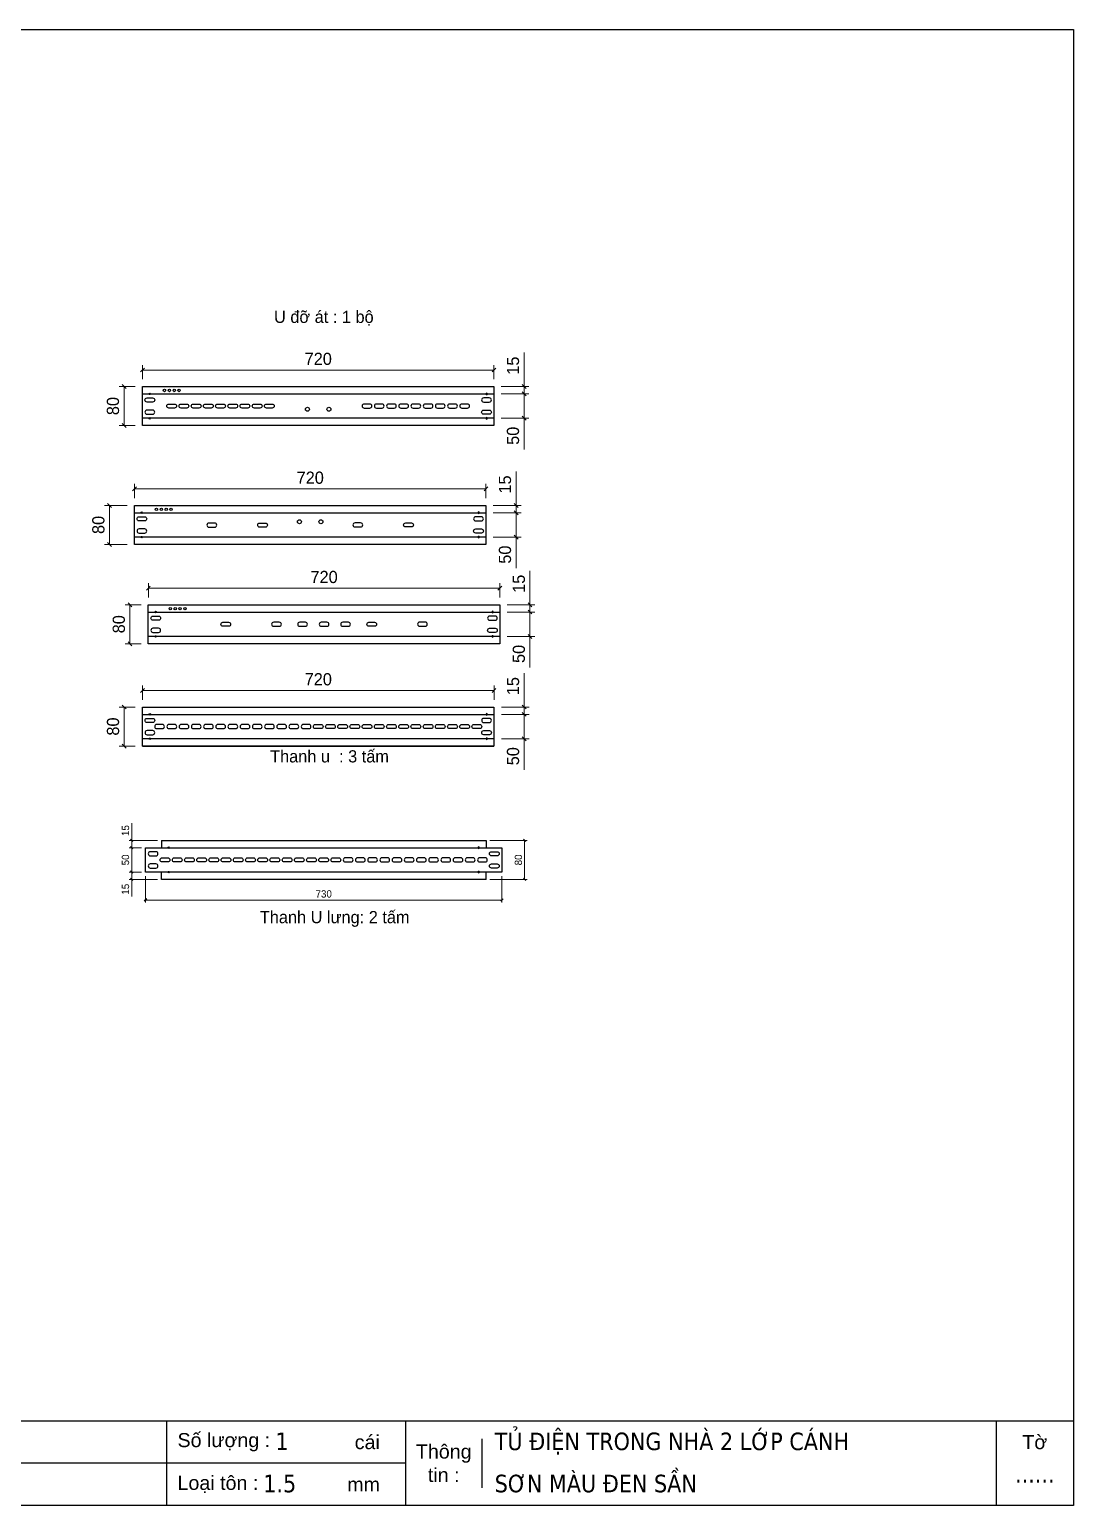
# Model space of a CAD drawing. Header units: millimetres. Extents: x 0 to 4277, y 0 to 3024.
# Drawn here: x 2138 to 4277, y 0 to 3024 of the extents above; entities that cross this region are included whole.
import ezdxf
from ezdxf.enums import TextEntityAlignment as Align

# ---------------------------------------------------------------- set-up
doc = ezdxf.new("R2010")
doc.units = ezdxf.units.MM
doc.layers.add('CNC', color=7, linetype='Continuous')
doc.layers.add('DIM', color=253, linetype='Continuous')
doc.styles.add('Arial', font='arial.ttf')
doc.styles.add('Tahoma (Input Text)', font='tahoma.ttf')
doc.dimstyles.new('Dim-15', dxfattribs={"dimtxt": 15, "dimasz": 5, "dimexe": 5, "dimexo": 8, "dimgap": 5, "dimtad": 1, "dimdec": 0, "dimtxsty": 'Standard', "dimblk": 'OBLIQUE', "dimcen": 10, "dimclrd": 5, "dimclre": 5, "dimclrt": 3, "dimazin": 3, "dimtfac": 1, "dimtdec": 0, "dimtmove": 0, "dimatfit": 3, "dimldrblk": 'OBLIQUE', "dimlwd": 9, "dimlwe": 9})
doc.dimstyles.new('Dim-25', dxfattribs={"dimtxt": 25, "dimasz": 8, "dimexe": 10, "dimexo": 15, "dimgap": 10, "dimtad": 1, "dimdec": 0, "dimtxsty": 'Standard', "dimblk": 'OBLIQUE', "dimcen": 10, "dimclrd": 5, "dimclre": 5, "dimclrt": 3, "dimazin": 3, "dimtfac": 1, "dimtdec": 0, "dimtmove": 0, "dimatfit": 3, "dimldrblk": 'OBLIQUE', "dimlwd": 9, "dimlwe": 9})

# ---------------------------------------------------------------- blocks, each defined once
blk = doc.blocks.new('khungtenAsean2')
at = {"color": 7}
for p, q in [((2970, -1980), (0, -1980)), ((1680, -1980), (1680, -2100)), ((2020, -1980), (2020, -2100)), ((2860, -1980), (2860, -2100)), ((2128.3, -2005), (2128.3, -2075)), ((2020, -2040), (0, -2040))]:
    blk.add_line(p, q, dxfattribs=at)
blk.add_lwpolyline([(0, 0), (2970, 0), (2970, -2100), (0, -2100)], close=True, dxfattribs=at)
at = {"color": 2, "char_height": 20, "style": 'Arial'}
for s, insert, width, attachment_point in [('  Số lượng :', (1680, -2010), 917.634, 4), ('cái', (1947.6, -2010), 917.634, 4), ('Thông\\Ptin :', (2074.2, -2040), 108.311, 5), ('Tờ', (2915, -2010), 110, 5), ('  Loại tôn :', (1680, -2070), 917.634, 4), ('mm', (1936.9, -2070), 917.634, 4)]:
    blk.add_mtext(s, dxfattribs=dict(at, insert=insert, width=width, attachment_point=attachment_point))
at = {"color": 1, "style": 'Tahoma (Input Text)', "flags": 8}
for tag, p in [('#03', (506.6, -2019.3)), ('#01', (137.1, -2021.3)), ('#05', (1106.6, -2021.3)), ('#07', (1834.7, -2021.3)), ('#09', (2146.7, -2021.3)), ('#02', (98.5, -2081.3)), ('#04', (486.1, -2081.3)), ('#06', (1065.3, -2081.3)), ('#08', (1817.4, -2081.3)), ('#10', (2146.7, -2081.3))]:
    blk.add_attdef(tag, p, '', height=25, dxfattribs=at)
blk.add_attdef('#11', text='', height=25, dxfattribs=at).set_placement((2915, -2067.3), align=Align.CENTER)
blk = doc.blocks.new('ovan8.5x20')
at = {"layer": 'CNC', "color": 2, "lineweight": -3}
for p, q in [((5.7, 4.2), (-5.8, 4.2)), ((-5.8, -4.2), (5.7, -4.2))]:
    blk.add_line(p, q, dxfattribs=at)
for centre, start, end in [((-5.8, 0), 90, 270), ((5.7, 0), 270, 90)]:
    blk.add_arc(centre, 4.25, start, end, dxfattribs=at)
blk = doc.blocks.new('f3daunguoc')
at = {"layer": 'CNC', "color": 2, "lineweight": -3}
blk.add_circle((0, 0), 1.5, dxfattribs=at)
blk = doc.blocks.new('*D13')
at = {"color": 0, "linetype": 'ByBlock', "lineweight": -2}
for p, q in [((2336.2, 2288.5), (2328.2, 2296.5)), ((2328.2, 2216.5), (2336.2, 2208.5))]:
    blk.add_line(p, q, dxfattribs=at)
at = {"layer": 'Defpoints', "color": 0, "transparency": 16777216}
for p in [(2369.8, 2292.5), (2332.2, 2212.5), (2369.8, 2212.5)]:
    blk.add_point(p, dxfattribs=at)
at = {"layer": 'DIM', "color": 5, "lineweight": 9, "transparency": 16777216}
for p, q in [((2354.8, 2292.5), (2322.2, 2292.5)), ((2332.2, 2292.5), (2332.2, 2212.5)), ((2354.8, 2212.5), (2322.2, 2212.5))]:
    blk.add_line(p, q, dxfattribs=at)
at = {"layer": 'DIM', "color": 3, "transparency": 16777216, "insert": (2309.4, 2252.5), "char_height": 25, "attachment_point": 5, "rotation": 90}
blk.add_mtext('80', dxfattribs=at)
blk = doc.blocks.new('_Oblique')
at = {"color": 0, "linetype": 'ByBlock', "lineweight": -2}
blk.add_line((-0.5, -0.5), (0.5, 0.5), dxfattribs=at)
blk = doc.blocks.new('*D14')
at = {"color": 0, "linetype": 'ByBlock', "lineweight": -2}
for p, q in [((2373.8, 2330.4), (2365.8, 2322.4)), ((3085.8, 2322.4), (3093.8, 2330.4))]:
    blk.add_line(p, q, dxfattribs=at)
at = {"layer": 'Defpoints', "color": 0, "transparency": 16777216}
for p in [(3089.8, 2326.4), (2369.8, 2292.5), (3089.8, 2292.5)]:
    blk.add_point(p, dxfattribs=at)
at = {"layer": 'DIM', "color": 5, "lineweight": 9, "transparency": 16777216}
for p, q in [((2369.8, 2307.5), (2369.8, 2336.4)), ((3089.8, 2307.5), (3089.8, 2336.4)), ((2369.8, 2326.4), (3089.8, 2326.4))]:
    blk.add_line(p, q, dxfattribs=at)
at = {"layer": 'DIM', "color": 3, "transparency": 16777216, "insert": (2729.8, 2349.1), "char_height": 25, "attachment_point": 5}
blk.add_mtext('720', dxfattribs=at)
blk = doc.blocks.new('*D15')
at = {"color": 0, "linetype": 'ByBlock', "lineweight": -2}
for p, q in [((3147.5, 2296.5), (3155.5, 2288.5)), ((3155.5, 2273.5), (3147.5, 2281.5))]:
    blk.add_line(p, q, dxfattribs=at)
at = {"layer": 'Defpoints', "color": 0, "transparency": 16777216}
for p in [(3089.8, 2292.5), (3089.8, 2277.5), (3151.5, 2292.5)]:
    blk.add_point(p, dxfattribs=at)
at = {"layer": 'DIM', "color": 5, "lineweight": 9, "transparency": 16777216}
for p, q in [((3151.5, 2292.5), (3151.5, 2362.1)), ((3104.8, 2292.5), (3161.5, 2292.5)), ((3104.8, 2277.5), (3161.5, 2277.5)), ((3151.5, 2277.5), (3151.5, 2292.5)), ((3151.5, 2277.5), (3151.5, 2269.5))]:
    blk.add_line(p, q, dxfattribs=at)
at = {"layer": 'DIM', "color": 3, "transparency": 16777216, "insert": (3128.8, 2335.3), "char_height": 25, "attachment_point": 5, "rotation": 90}
blk.add_mtext('15', dxfattribs=at)
blk = doc.blocks.new('*D16')
at = {"color": 0, "linetype": 'ByBlock', "lineweight": -2}
for p, q in [((3155.5, 2273.5), (3147.5, 2281.5)), ((3147.5, 2231.5), (3155.5, 2223.5))]:
    blk.add_line(p, q, dxfattribs=at)
at = {"layer": 'Defpoints', "color": 0, "transparency": 16777216}
for p in [(3089.8, 2277.5), (3089.8, 2227.5), (3151.5, 2227.5)]:
    blk.add_point(p, dxfattribs=at)
at = {"layer": 'DIM', "color": 5, "lineweight": 9, "transparency": 16777216}
for p, q in [((3104.8, 2277.5), (3161.5, 2277.5)), ((3151.5, 2277.5), (3151.5, 2227.5)), ((3104.8, 2227.5), (3161.5, 2227.5)), ((3151.5, 2227.5), (3151.5, 2163.7))]:
    blk.add_line(p, q, dxfattribs=at)
at = {"layer": 'DIM', "color": 3, "transparency": 16777216, "insert": (3128.8, 2191.6), "char_height": 25, "attachment_point": 5, "rotation": 90}
blk.add_mtext('50', dxfattribs=at)
blk = doc.blocks.new('*D17')
at = {"color": 0, "linetype": 'ByBlock', "lineweight": -2}
for p, q in [((2357.4, 2086.9), (2349.4, 2078.9)), ((3069.4, 2078.9), (3077.4, 2086.9))]:
    blk.add_line(p, q, dxfattribs=at)
at = {"layer": 'Defpoints', "color": 0, "transparency": 16777216}
for p in [(3073.4, 2082.9), (2353.4, 2049), (3073.4, 2049)]:
    blk.add_point(p, dxfattribs=at)
at = {"layer": 'DIM', "color": 5, "lineweight": 9, "transparency": 16777216}
for p, q in [((2353.4, 2064), (2353.4, 2092.9)), ((3073.4, 2064), (3073.4, 2092.9)), ((2353.4, 2082.9), (3073.4, 2082.9))]:
    blk.add_line(p, q, dxfattribs=at)
at = {"layer": 'DIM', "color": 3, "transparency": 16777216, "insert": (2713.4, 2105.6), "char_height": 25, "attachment_point": 5}
blk.add_mtext('720', dxfattribs=at)
blk = doc.blocks.new('*D18')
at = {"color": 0, "linetype": 'ByBlock', "lineweight": -2}
for p, q in [((3131.2, 2053), (3139.2, 2045)), ((3139.2, 2030), (3131.2, 2038))]:
    blk.add_line(p, q, dxfattribs=at)
at = {"layer": 'Defpoints', "color": 0, "transparency": 16777216}
for p in [(3073.4, 2049), (3073.4, 2034), (3135.2, 2049)]:
    blk.add_point(p, dxfattribs=at)
at = {"layer": 'DIM', "color": 5, "lineweight": 9, "transparency": 16777216}
for p, q in [((3135.2, 2049), (3135.2, 2118.6)), ((3088.4, 2049), (3145.2, 2049)), ((3088.4, 2034), (3145.2, 2034)), ((3135.2, 2034), (3135.2, 2049)), ((3135.2, 2034), (3135.2, 2026))]:
    blk.add_line(p, q, dxfattribs=at)
at = {"layer": 'DIM', "color": 3, "transparency": 16777216, "insert": (3112.4, 2091.8), "char_height": 25, "attachment_point": 5, "rotation": 90}
blk.add_mtext('15', dxfattribs=at)
blk = doc.blocks.new('*D19')
at = {"color": 0, "linetype": 'ByBlock', "lineweight": -2}
for p, q in [((3139.2, 2030), (3131.2, 2038)), ((3131.2, 1988), (3139.2, 1980))]:
    blk.add_line(p, q, dxfattribs=at)
at = {"layer": 'Defpoints', "color": 0, "transparency": 16777216}
for p in [(3073.4, 2034), (3073.4, 1984), (3135.2, 1984)]:
    blk.add_point(p, dxfattribs=at)
at = {"layer": 'DIM', "color": 5, "lineweight": 9, "transparency": 16777216}
for p, q in [((3088.4, 2034), (3145.2, 2034)), ((3135.2, 2034), (3135.2, 1984)), ((3088.4, 1984), (3145.2, 1984)), ((3135.2, 1984), (3135.2, 1920.2))]:
    blk.add_line(p, q, dxfattribs=at)
at = {"layer": 'DIM', "color": 3, "transparency": 16777216, "insert": (3112.4, 1948.1), "char_height": 25, "attachment_point": 5, "rotation": 90}
blk.add_mtext('50', dxfattribs=at)
blk = doc.blocks.new('*D20')
at = {"color": 0, "linetype": 'ByBlock', "lineweight": -2}
for p, q in [((2348.2, 1841.5), (2340.2, 1849.5)), ((2340.2, 1769.5), (2348.2, 1761.5))]:
    blk.add_line(p, q, dxfattribs=at)
at = {"layer": 'Defpoints', "color": 0, "transparency": 16777216}
for p in [(2381.8, 1845.5), (2344.2, 1765.5), (2381.8, 1765.5)]:
    blk.add_point(p, dxfattribs=at)
at = {"layer": 'DIM', "color": 5, "lineweight": 9, "transparency": 16777216}
for p, q in [((2366.8, 1845.5), (2334.2, 1845.5)), ((2344.2, 1845.5), (2344.2, 1765.5)), ((2366.8, 1765.5), (2334.2, 1765.5))]:
    blk.add_line(p, q, dxfattribs=at)
at = {"layer": 'DIM', "color": 3, "transparency": 16777216, "insert": (2321.4, 1805.5), "char_height": 25, "attachment_point": 5, "rotation": 90}
blk.add_mtext('80', dxfattribs=at)
blk = doc.blocks.new('*D21')
at = {"color": 0, "linetype": 'ByBlock', "lineweight": -2}
for p, q in [((2385.8, 1883.4), (2377.8, 1875.4)), ((3097.8, 1875.4), (3105.8, 1883.4))]:
    blk.add_line(p, q, dxfattribs=at)
at = {"layer": 'Defpoints', "color": 0, "transparency": 16777216}
for p in [(3101.8, 1879.4), (2381.8, 1845.5), (3101.8, 1845.5)]:
    blk.add_point(p, dxfattribs=at)
at = {"layer": 'DIM', "color": 5, "lineweight": 9, "transparency": 16777216}
for p, q in [((2381.8, 1860.5), (2381.8, 1889.4)), ((2381.8, 1879.4), (3101.8, 1879.4)), ((3101.8, 1860.5), (3101.8, 1889.4))]:
    blk.add_line(p, q, dxfattribs=at)
at = {"layer": 'DIM', "color": 3, "transparency": 16777216, "insert": (2741.8, 1902.2), "char_height": 25, "attachment_point": 5}
blk.add_mtext('720', dxfattribs=at)
blk = doc.blocks.new('*D22')
at = {"color": 0, "linetype": 'ByBlock', "lineweight": -2}
for p, q in [((3159.5, 1849.5), (3167.5, 1841.5)), ((3167.5, 1826.5), (3159.5, 1834.5))]:
    blk.add_line(p, q, dxfattribs=at)
at = {"layer": 'Defpoints', "color": 0, "transparency": 16777216}
for p in [(3101.8, 1845.5), (3163.5, 1845.5), (3101.8, 1830.5)]:
    blk.add_point(p, dxfattribs=at)
at = {"layer": 'DIM', "color": 5, "lineweight": 9, "transparency": 16777216}
for p, q in [((3163.5, 1845.5), (3163.5, 1915.2)), ((3116.8, 1845.5), (3173.5, 1845.5)), ((3163.5, 1830.5), (3163.5, 1845.5)), ((3116.8, 1830.5), (3173.5, 1830.5)), ((3163.5, 1830.5), (3163.5, 1822.5))]:
    blk.add_line(p, q, dxfattribs=at)
at = {"layer": 'DIM', "color": 3, "transparency": 16777216, "insert": (3140.8, 1888.4), "char_height": 25, "attachment_point": 5, "rotation": 90}
blk.add_mtext('15', dxfattribs=at)
blk = doc.blocks.new('*D23')
at = {"color": 0, "linetype": 'ByBlock', "lineweight": -2}
for p, q in [((3167.5, 1826.5), (3159.5, 1834.5)), ((3159.5, 1784.5), (3167.5, 1776.5))]:
    blk.add_line(p, q, dxfattribs=at)
at = {"layer": 'Defpoints', "color": 0, "transparency": 16777216}
for p in [(3101.8, 1830.5), (3101.8, 1780.5), (3163.5, 1780.5)]:
    blk.add_point(p, dxfattribs=at)
at = {"layer": 'DIM', "color": 5, "lineweight": 9, "transparency": 16777216}
for p, q in [((3116.8, 1830.5), (3173.5, 1830.5)), ((3163.5, 1830.5), (3163.5, 1780.5)), ((3116.8, 1780.5), (3173.5, 1780.5)), ((3163.5, 1780.5), (3163.5, 1716.8))]:
    blk.add_line(p, q, dxfattribs=at)
at = {"layer": 'DIM', "color": 3, "transparency": 16777216, "insert": (3140.8, 1744.7), "char_height": 25, "attachment_point": 5, "rotation": 90}
blk.add_mtext('50', dxfattribs=at)
blk = doc.blocks.new('*D24')
at = {"color": 0, "linetype": 'ByBlock', "lineweight": -2}
for p, q in [((2336.3, 1631.9), (2328.3, 1639.9)), ((2328.3, 1559.9), (2336.3, 1551.9))]:
    blk.add_line(p, q, dxfattribs=at)
at = {"layer": 'Defpoints', "color": 0, "transparency": 16777216}
for p in [(2369.9, 1635.9), (2332.3, 1555.9), (2369.9, 1555.9)]:
    blk.add_point(p, dxfattribs=at)
at = {"layer": 'DIM', "color": 5, "lineweight": 9, "transparency": 16777216}
for p, q in [((2354.9, 1635.9), (2322.3, 1635.9)), ((2332.3, 1635.9), (2332.3, 1555.9)), ((2354.9, 1555.9), (2322.3, 1555.9))]:
    blk.add_line(p, q, dxfattribs=at)
at = {"layer": 'DIM', "color": 3, "transparency": 16777216, "insert": (2309.5, 1595.9), "char_height": 25, "attachment_point": 5, "rotation": 90}
blk.add_mtext('80', dxfattribs=at)
blk = doc.blocks.new('*D25')
at = {"color": 0, "linetype": 'ByBlock', "lineweight": -2}
for p, q in [((2373.9, 1673.8), (2365.9, 1665.8)), ((3085.9, 1665.8), (3093.9, 1673.8))]:
    blk.add_line(p, q, dxfattribs=at)
at = {"layer": 'Defpoints', "color": 0, "transparency": 16777216}
for p in [(3089.9, 1669.8), (2369.9, 1635.9), (3089.9, 1635.9)]:
    blk.add_point(p, dxfattribs=at)
at = {"layer": 'DIM', "color": 5, "lineweight": 9, "transparency": 16777216}
for p, q in [((2369.9, 1650.9), (2369.9, 1679.8)), ((2369.9, 1669.8), (3089.9, 1669.8)), ((3089.9, 1650.9), (3089.9, 1679.8))]:
    blk.add_line(p, q, dxfattribs=at)
at = {"layer": 'DIM', "color": 3, "transparency": 16777216, "insert": (2729.9, 1692.6), "char_height": 25, "attachment_point": 5}
blk.add_mtext('720', dxfattribs=at)
blk = doc.blocks.new('*D26')
at = {"color": 0, "linetype": 'ByBlock', "lineweight": -2}
for p, q in [((3147.6, 1639.9), (3155.6, 1631.9)), ((3155.6, 1616.9), (3147.6, 1624.9))]:
    blk.add_line(p, q, dxfattribs=at)
at = {"layer": 'Defpoints', "color": 0, "transparency": 16777216}
for p in [(3089.9, 1635.9), (3151.6, 1635.9), (3089.9, 1620.9)]:
    blk.add_point(p, dxfattribs=at)
at = {"layer": 'DIM', "color": 5, "lineweight": 9, "transparency": 16777216}
for p, q in [((3151.6, 1635.9), (3151.6, 1705.6)), ((3104.9, 1635.9), (3161.6, 1635.9)), ((3151.6, 1620.9), (3151.6, 1635.9)), ((3104.9, 1620.9), (3161.6, 1620.9)), ((3151.6, 1620.9), (3151.6, 1612.9))]:
    blk.add_line(p, q, dxfattribs=at)
at = {"layer": 'DIM', "color": 3, "transparency": 16777216, "insert": (3128.9, 1678.7), "char_height": 25, "attachment_point": 5, "rotation": 90}
blk.add_mtext('15', dxfattribs=at)
blk = doc.blocks.new('*D27')
at = {"color": 0, "linetype": 'ByBlock', "lineweight": -2}
for p, q in [((3155.6, 1616.9), (3147.6, 1624.9)), ((3147.6, 1574.9), (3155.6, 1566.9))]:
    blk.add_line(p, q, dxfattribs=at)
at = {"layer": 'Defpoints', "color": 0, "transparency": 16777216}
for p in [(3089.9, 1620.9), (3089.9, 1570.9), (3151.6, 1570.9)]:
    blk.add_point(p, dxfattribs=at)
at = {"layer": 'DIM', "color": 5, "lineweight": 9, "transparency": 16777216}
for p, q in [((3104.9, 1620.9), (3161.6, 1620.9)), ((3151.6, 1620.9), (3151.6, 1570.9)), ((3104.9, 1570.9), (3161.6, 1570.9)), ((3151.6, 1570.9), (3151.6, 1507.2))]:
    blk.add_line(p, q, dxfattribs=at)
at = {"layer": 'DIM', "color": 3, "transparency": 16777216, "insert": (3128.9, 1535.1), "char_height": 25, "attachment_point": 5, "rotation": 90}
blk.add_mtext('50', dxfattribs=at)
blk = doc.blocks.new('*D35')
at = {"color": 0, "linetype": 'ByBlock', "lineweight": -2}
for p, q in [((2378.5, 1242.8), (2373.5, 1237.8)), ((3103.5, 1237.8), (3108.5, 1242.8))]:
    blk.add_line(p, q, dxfattribs=at)
at = {"layer": 'Defpoints', "color": 0, "transparency": 16777216}
for p in [(2376, 1297.7), (3106, 1297.7), (3106, 1240.3)]:
    blk.add_point(p, dxfattribs=at)
at = {"layer": 'DIM', "color": 5, "lineweight": 9, "transparency": 16777216}
for p, q in [((2376, 1289.7), (2376, 1235.3)), ((3106, 1289.7), (3106, 1235.3)), ((2376, 1240.3), (3106, 1240.3))]:
    blk.add_line(p, q, dxfattribs=at)
at = {"layer": 'DIM', "color": 3, "transparency": 16777216, "insert": (2741, 1252.9), "char_height": 15, "attachment_point": 5}
blk.add_mtext('730', dxfattribs=at)
blk = doc.blocks.new('*D36')
at = {"color": 0, "linetype": 'ByBlock', "lineweight": -2}
for p, q in [((3155.1, 1360.2), (3150.1, 1365.2)), ((3150.1, 1285.2), (3155.1, 1280.2))]:
    blk.add_line(p, q, dxfattribs=at)
at = {"layer": 'Defpoints', "color": 0, "transparency": 16777216}
for p in [(3073.5, 1362.7), (3152.6, 1362.7), (3073.5, 1282.7)]:
    blk.add_point(p, dxfattribs=at)
at = {"layer": 'DIM', "color": 5, "lineweight": 9, "transparency": 16777216}
for p, q in [((3081.5, 1362.7), (3157.6, 1362.7)), ((3152.6, 1282.7), (3152.6, 1362.7)), ((3081.5, 1282.7), (3157.6, 1282.7))]:
    blk.add_line(p, q, dxfattribs=at)
at = {"layer": 'DIM', "color": 3, "transparency": 16777216, "insert": (3139.9, 1322.7), "char_height": 15, "attachment_point": 5, "rotation": 90}
blk.add_mtext('80', dxfattribs=at)
blk = doc.blocks.new('*D37')
at = {"color": 0, "linetype": 'ByBlock', "lineweight": -2}
for p, q in [((2350.2, 1345.2), (2345.2, 1350.2)), ((2345.2, 1300.2), (2350.2, 1295.2))]:
    blk.add_line(p, q, dxfattribs=at)
at = {"layer": 'Defpoints', "color": 0, "transparency": 16777216}
for p in [(2376, 1347.7), (2347.7, 1297.7), (2376, 1297.7)]:
    blk.add_point(p, dxfattribs=at)
at = {"layer": 'DIM', "color": 5, "lineweight": 9, "transparency": 16777216}
for p, q in [((2368, 1347.7), (2342.7, 1347.7)), ((2347.7, 1347.7), (2347.7, 1297.7)), ((2368, 1297.7), (2342.7, 1297.7))]:
    blk.add_line(p, q, dxfattribs=at)
at = {"layer": 'DIM', "color": 3, "transparency": 16777216, "insert": (2335, 1322.7), "char_height": 15, "attachment_point": 5, "rotation": 90}
blk.add_mtext('50', dxfattribs=at)
blk = doc.blocks.new('*D38')
at = {"color": 0, "linetype": 'ByBlock', "lineweight": -2}
for p, q in [((2350.2, 1295.2), (2345.2, 1300.2)), ((2345.2, 1285.2), (2350.2, 1280.2))]:
    blk.add_line(p, q, dxfattribs=at)
at = {"layer": 'Defpoints', "color": 0, "transparency": 16777216}
for p in [(2347.7, 1282.7), (2376, 1297.7), (2408.5, 1282.7)]:
    blk.add_point(p, dxfattribs=at)
at = {"layer": 'DIM', "color": 5, "lineweight": 9, "transparency": 16777216}
for p, q in [((2368, 1297.7), (2342.7, 1297.7)), ((2400.5, 1282.7), (2342.7, 1282.7)), ((2347.7, 1297.7), (2347.7, 1282.7)), ((2347.7, 1282.7), (2347.7, 1247.5))]:
    blk.add_line(p, q, dxfattribs=at)
at = {"layer": 'DIM', "color": 3, "transparency": 16777216, "insert": (2335, 1262.6), "char_height": 15, "attachment_point": 5, "rotation": 90}
blk.add_mtext('15', dxfattribs=at)
blk = doc.blocks.new('*D39')
at = {"color": 0, "linetype": 'ByBlock', "lineweight": -2}
for p, q in [((2350.2, 1360.2), (2345.2, 1365.2)), ((2345.2, 1350.2), (2350.2, 1345.2))]:
    blk.add_line(p, q, dxfattribs=at)
at = {"layer": 'Defpoints', "color": 0, "transparency": 16777216}
for p in [(2347.7, 1362.7), (2408.5, 1362.7), (2376, 1347.7)]:
    blk.add_point(p, dxfattribs=at)
at = {"layer": 'DIM', "color": 5, "lineweight": 9, "transparency": 16777216}
for p, q in [((2347.7, 1362.7), (2347.7, 1397.9)), ((2400.5, 1362.7), (2342.7, 1362.7)), ((2347.7, 1347.7), (2347.7, 1362.7)), ((2368, 1347.7), (2342.7, 1347.7))]:
    blk.add_line(p, q, dxfattribs=at)
at = {"layer": 'DIM', "color": 3, "transparency": 16777216, "insert": (2335, 1382.8), "char_height": 15, "attachment_point": 5, "rotation": 90}
blk.add_mtext('15', dxfattribs=at)
blk = doc.blocks.new('*D41')
at = {"color": 0, "linetype": 'ByBlock', "lineweight": -2}
for p, q in [((2306.3, 2045), (2298.3, 2053)), ((2298.3, 1973), (2306.3, 1965))]:
    blk.add_line(p, q, dxfattribs=at)
at = {"layer": 'Defpoints', "color": 0, "transparency": 16777216}
for p in [(2353.4, 2049), (2302.3, 1969), (2353.3, 1969)]:
    blk.add_point(p, dxfattribs=at)
at = {"layer": 'DIM', "color": 5, "lineweight": 9, "transparency": 16777216}
for p, q in [((2338.4, 2049), (2292.3, 2049)), ((2302.3, 2049), (2302.3, 1969)), ((2338.3, 1969), (2292.3, 1969))]:
    blk.add_line(p, q, dxfattribs=at)
at = {"layer": 'DIM', "color": 3, "transparency": 16777216, "insert": (2279.5, 2009), "char_height": 25, "attachment_point": 5, "rotation": 90}
blk.add_mtext('80', dxfattribs=at)

msp = doc.modelspace()

# ---------------------------------------------------------------- linework, layer by layer
at = {"color": 7}
for p, q in [((2369.8, 1635.9), (3089.8, 1635.9)), ((2408.5, 1362.7), (3073.5, 1362.7)), ((2408.5, 1362.7), (2408.5, 1347.7)), ((3073.5, 1362.7), (3073.5, 1347.7)), ((2376, 1347.7), (3106, 1347.7)), ((2376, 1297.7), (2376, 1347.7)), ((3106, 1347.7), (3106, 1297.7)), ((3106, 1297.7), (2376, 1297.7)), ((2408.5, 1282.7), (2408.5, 1297.7)), ((3073.5, 1282.7), (2408.5, 1282.7)), ((3073.5, 1282.7), (3073.5, 1297.7))]:
    msp.add_line(p, q, dxfattribs=at)
at = {"color": 2}
msp.add_line((2369.8, 1555.9), (3089.8, 1555.9), dxfattribs=at)
at = {"color": 7}
for points in [[(2369.7, 2292.5), (3089.7, 2292.5), (3089.7, 2212.5), (2369.7, 2212.5)], [(2353.3, 2049), (3073.3, 2049), (3073.3, 1969), (2353.3, 1969)], [(2381.7, 1845.5), (3101.7, 1845.5), (3101.7, 1765.5), (2381.7, 1765.5)], [(2369.8, 1635.9), (3089.8, 1635.9), (3089.8, 1555.9), (2369.8, 1555.9)], [(2369.8, 1620.9), (3089.8, 1620.9), (3089.8, 1570.9), (2369.8, 1570.9)]]:
    msp.add_lwpolyline(points, close=True, dxfattribs=at)
at = {"color": 8}
for points in [[(2369.7, 2277.5), (3089.7, 2277.5), (3089.7, 2227.5), (2369.7, 2227.5)], [(2353.3, 2034), (3073.3, 2034), (3073.3, 1984), (2353.3, 1984)], [(2381.7, 1830.5), (3101.7, 1830.5), (3101.7, 1780.5), (2381.7, 1780.5)]]:
    msp.add_lwpolyline(points, close=True, dxfattribs=at)
at = {"color": 2}
for centre, radius in [((2414.8, 2284.5), 2.5), ((2424.8, 2284.5), 2.5), ((2434.8, 2284.5), 2.5), ((2444.8, 2284.5), 2.5), ((2707.7, 2246), 4), ((2751.7, 2246), 4), ((2398.4, 2041), 2.5), ((2408.4, 2041), 2.5), ((2418.4, 2041), 2.5), ((2428.4, 2041), 2.5), ((2691.3, 2015.5), 4), ((2735.3, 2015.5), 4), ((2426.8, 1837.5), 2.5), ((2436.8, 1837.5), 2.5), ((2446.8, 1837.5), 2.5), ((2456.8, 1837.5), 2.5)]:
    msp.add_circle(centre, radius, dxfattribs=at)

# ---------------------------------------------------------------- block references
ref = msp.add_blockref('khungtenAsean2', (0, 3024), dxfattribs=dict(xscale=1.440000000002328, yscale=1.440000000002328, zscale=1.440000000002328))
ref.add_attrib('#11', '......', dxfattribs={"color": 1, "height": 36, "style": 'Tahoma (Input Text)'}).set_placement((4197.6, 47), align=Align.CENTER)
ref.add_attrib('#09', 'TỦ ĐIỆN TRONG NHÀ 2 LỚP CÁNH', (3091.3, 113.4), dxfattribs={"color": 1, "height": 36, "style": 'Tahoma (Input Text)'})
ref.add_attrib('#10', 'SƠN MÀU ĐEN SẦN', (3091.3, 27), dxfattribs={"color": 1, "height": 36, "style": 'Tahoma (Input Text)'})
ref.add_attrib('#08', '1.5', (2617.1, 27), dxfattribs={"color": 1, "height": 36, "style": 'Tahoma (Input Text)'})
ref.add_attrib('#07', '1', (2641.9, 113.4), dxfattribs={"color": 1, "height": 36, "style": 'Tahoma (Input Text)'})
at = {"lineweight": -3, "rotation": 270}
for p in [(2384.7, 2277.5), (2384.7, 2227.5), (2368.3, 2034), (2368.3, 1984), (2396.7, 1830.5), (2396.7, 1780.5), (2384.8, 1620.9), (2384.8, 1570.9), (2423.5, 1347.7), (2423.5, 1297.7)]:
    msp.add_blockref('f3daunguoc', p, dxfattribs=at)
at = {"lineweight": -3, "xscale": -1, "rotation": 90}
for p in [(3074.9, 2277.5), (3074.9, 2227.5), (3058.5, 2034), (3058.5, 1984), (3086.9, 1830.5), (3086.9, 1780.5), (3075, 1620.9), (3075, 1570.9), (3058.5, 1347.7), (3058.5, 1297.7)]:
    msp.add_blockref('f3daunguoc', p, dxfattribs=at)
at = {"layer": 'CNC', "lineweight": -3, "xscale": -1, "rotation": 180}
for p in [(2384.9, 2265), (2429.7, 2252.5), (2454.7, 2252.5), (2479.7, 2252.5), (2504.7, 2252.5), (2529.7, 2252.5), (2554.7, 2252.5), (2579.7, 2252.5), (2604.7, 2252.5), (2629.7, 2252.5), (2368.6, 2021.5), (2397, 1818), (2540.4, 1805.5), (2839.4, 1805.5), (2385.1, 1608.4), (2729.8, 1595.9), (2754.8, 1595.9), (2779.8, 1595.9), (2804.8, 1595.9), (2829.8, 1595.9), (2854.8, 1595.9), (2879.8, 1595.9), (2904.8, 1595.9), (2929.8, 1595.9), (2954.8, 1595.9), (2979.8, 1595.9), (3004.8, 1595.9), (3029.8, 1595.9), (3054.8, 1595.9), (3090.5, 1335.2), (2416, 1322.7), (2441, 1322.7), (2466, 1322.7), (2491, 1322.7), (2516, 1322.7), (2541, 1322.7), (2566, 1322.7), (2591, 1322.7), (2616, 1322.7), (2641, 1322.7), (2666, 1322.7), (2691, 1322.7), (2716, 1322.7), (2741, 1322.7), (2766, 1322.7), (3090.5, 1310.2)]:
    msp.add_blockref('ovan8.5x20', p, dxfattribs=at)
at = {"layer": 'CNC', "lineweight": -3, "rotation": 180}
for p in [(3074.4, 2265), (2829.7, 2252.5), (2854.7, 2252.5), (2879.7, 2252.5), (2904.7, 2252.5), (2929.7, 2252.5), (2954.7, 2252.5), (2979.7, 2252.5), (3004.7, 2252.5), (3029.7, 2252.5), (3058.1, 2021.5), (3086.5, 1818), (2644.2, 1805.5), (2943.2, 1805.6), (3074.6, 1608.4), (2404.8, 1595.9), (2429.8, 1595.9), (2454.8, 1595.9), (2479.8, 1595.9), (2504.8, 1595.9), (2529.8, 1595.9), (2554.8, 1595.9), (2579.8, 1595.9), (2604.8, 1595.9), (2629.8, 1595.9), (2654.8, 1595.9), (2679.8, 1595.9), (2704.8, 1595.9), (2391.5, 1335.2), (2391.5, 1310.2), (2791, 1322.7), (2816, 1322.7), (2841, 1322.7), (2866, 1322.7), (2891, 1322.7), (2916, 1322.7), (2941, 1322.7), (2966, 1322.7), (2991, 1322.7), (3016, 1322.7), (3041, 1322.7), (3066, 1322.7)]:
    msp.add_blockref('ovan8.5x20', p, dxfattribs=at)
at = {"layer": 'CNC', "lineweight": -3}
for p in [(2384.9, 2240), (2368.6, 1996.5), (2511.9, 2008.6), (2810.9, 2009), (2397, 1793), (2697.8, 1805.5), (2741.8, 1805.5), (2785.8, 1805.5), (2385.1, 1583.4)]:
    msp.add_blockref('ovan8.5x20', p, dxfattribs=at)
at = {"layer": 'CNC', "lineweight": -3, "xscale": -1}
for p in [(3074.4, 2240), (2615.7, 2008.6), (2914.7, 2009), (3058.1, 1996.5), (3086.5, 1793), (3074.6, 1583.4)]:
    msp.add_blockref('ovan8.5x20', p, dxfattribs=at)

# ---------------------------------------------------------------- texts
at = {"color": 2, "char_height": 25, "width": 775, "attachment_point": 5}
for s, insert in [('U đỡ át : 1 bộ', (2741.3, 2432.6)), ('Thanh u  : 3 tấm ', (2752.9, 1534.7)), ('Thanh U lưng: 2 tấm', (2763.5, 1201.7))]:
    msp.add_mtext(s, dxfattribs=dict(at, insert=insert))

# ---------------------------------------------------------------- dimensions: what is measured, and where the dimension line sits
at = {"layer": 'DIM', "color": 2}
for base, p1, p2, picture, middle in [((3089.8, 2326.4), (2369.8, 2292.5), (3089.8, 2292.5), '*D14', (2729.8, 2349.1)), ((3073.4, 2082.9), (2353.4, 2049), (3073.4, 2049), '*D17', (2713.4, 2105.6)), ((3101.8, 1879.4), (2381.8, 1845.5), (3101.8, 1845.5), '*D21', (2741.8, 1902.2)), ((3089.9, 1669.8), (2369.9, 1635.9), (3089.9, 1635.9), '*D25', (2729.9, 1692.6))]:
    dim = msp.add_linear_dim(base=base, p1=p1, p2=p2, dimstyle='Dim-25', dxfattribs=at)
    dim.commit()
    dim.dimension.update_dxf_attribs({"geometry": picture, "text_midpoint": middle})
for base, p1, p2, picture, middle in [((3151.5, 2292.5), (3089.8, 2277.5), (3089.8, 2292.5), '*D15', (3128.8, 2335.3)), ((2332.2, 2212.5), (2369.8, 2292.5), (2369.8, 2212.5), '*D13', (2309.4, 2252.5)), ((3151.5, 2227.5), (3089.8, 2277.5), (3089.8, 2227.5), '*D16', (3128.8, 2191.6)), ((3135.2, 2049), (3073.4, 2034), (3073.4, 2049), '*D18', (3112.4, 2091.8)), ((2302.3, 1969), (2353.4, 2049), (2353.3, 1969), '*D41', (2279.5, 2009)), ((3135.2, 1984), (3073.4, 2034), (3073.4, 1984), '*D19', (3112.4, 1948.1)), ((3163.5, 1845.5), (3101.8, 1830.5), (3101.8, 1845.5), '*D22', (3140.8, 1888.4)), ((2344.2, 1765.5), (2381.8, 1845.5), (2381.8, 1765.5), '*D20', (2321.4, 1805.5)), ((3163.5, 1780.5), (3101.8, 1830.5), (3101.8, 1780.5), '*D23', (3140.8, 1744.7)), ((3151.6, 1635.9), (3089.9, 1620.9), (3089.9, 1635.9), '*D26', (3128.9, 1678.7)), ((2332.3, 1555.9), (2369.9, 1635.9), (2369.9, 1555.9), '*D24', (2309.5, 1595.9)), ((3151.6, 1570.9), (3089.9, 1620.9), (3089.9, 1570.9), '*D27', (3128.9, 1535.1))]:
    dim = msp.add_linear_dim(base=base, p1=p1, p2=p2, angle=90, dimstyle='Dim-25', dxfattribs=at)
    dim.commit()
    dim.dimension.update_dxf_attribs({"geometry": picture, "text_midpoint": middle})
at = {"layer": 'DIM', "color": 7}
for base, p1, p2, picture, middle in [((2347.7, 1362.7), (2376, 1347.7), (2408.5, 1362.7), '*D39', (2335, 1382.8)), ((3152.6, 1362.7), (3073.5, 1282.7), (3073.5, 1362.7), '*D36', (3139.9, 1322.7)), ((2347.7, 1297.7), (2376, 1347.7), (2376, 1297.7), '*D37', (2335, 1322.7)), ((2347.7, 1282.7), (2376, 1297.7), (2408.5, 1282.7), '*D38', (2335, 1262.6))]:
    dim = msp.add_linear_dim(base=base, p1=p1, p2=p2, angle=90, dimstyle='Dim-15', dxfattribs=at)
    dim.commit()
    dim.dimension.update_dxf_attribs({"geometry": picture, "text_midpoint": middle})
dim = msp.add_linear_dim(base=(3106, 1240.3), p1=(2376, 1297.7), p2=(3106, 1297.7), dimstyle='Dim-15', dxfattribs=at)
dim.commit()
dim.dimension.update_dxf_attribs({"geometry": '*D35', "text_midpoint": (2741, 1252.9)})

doc.saveas('drawing.dxf')
